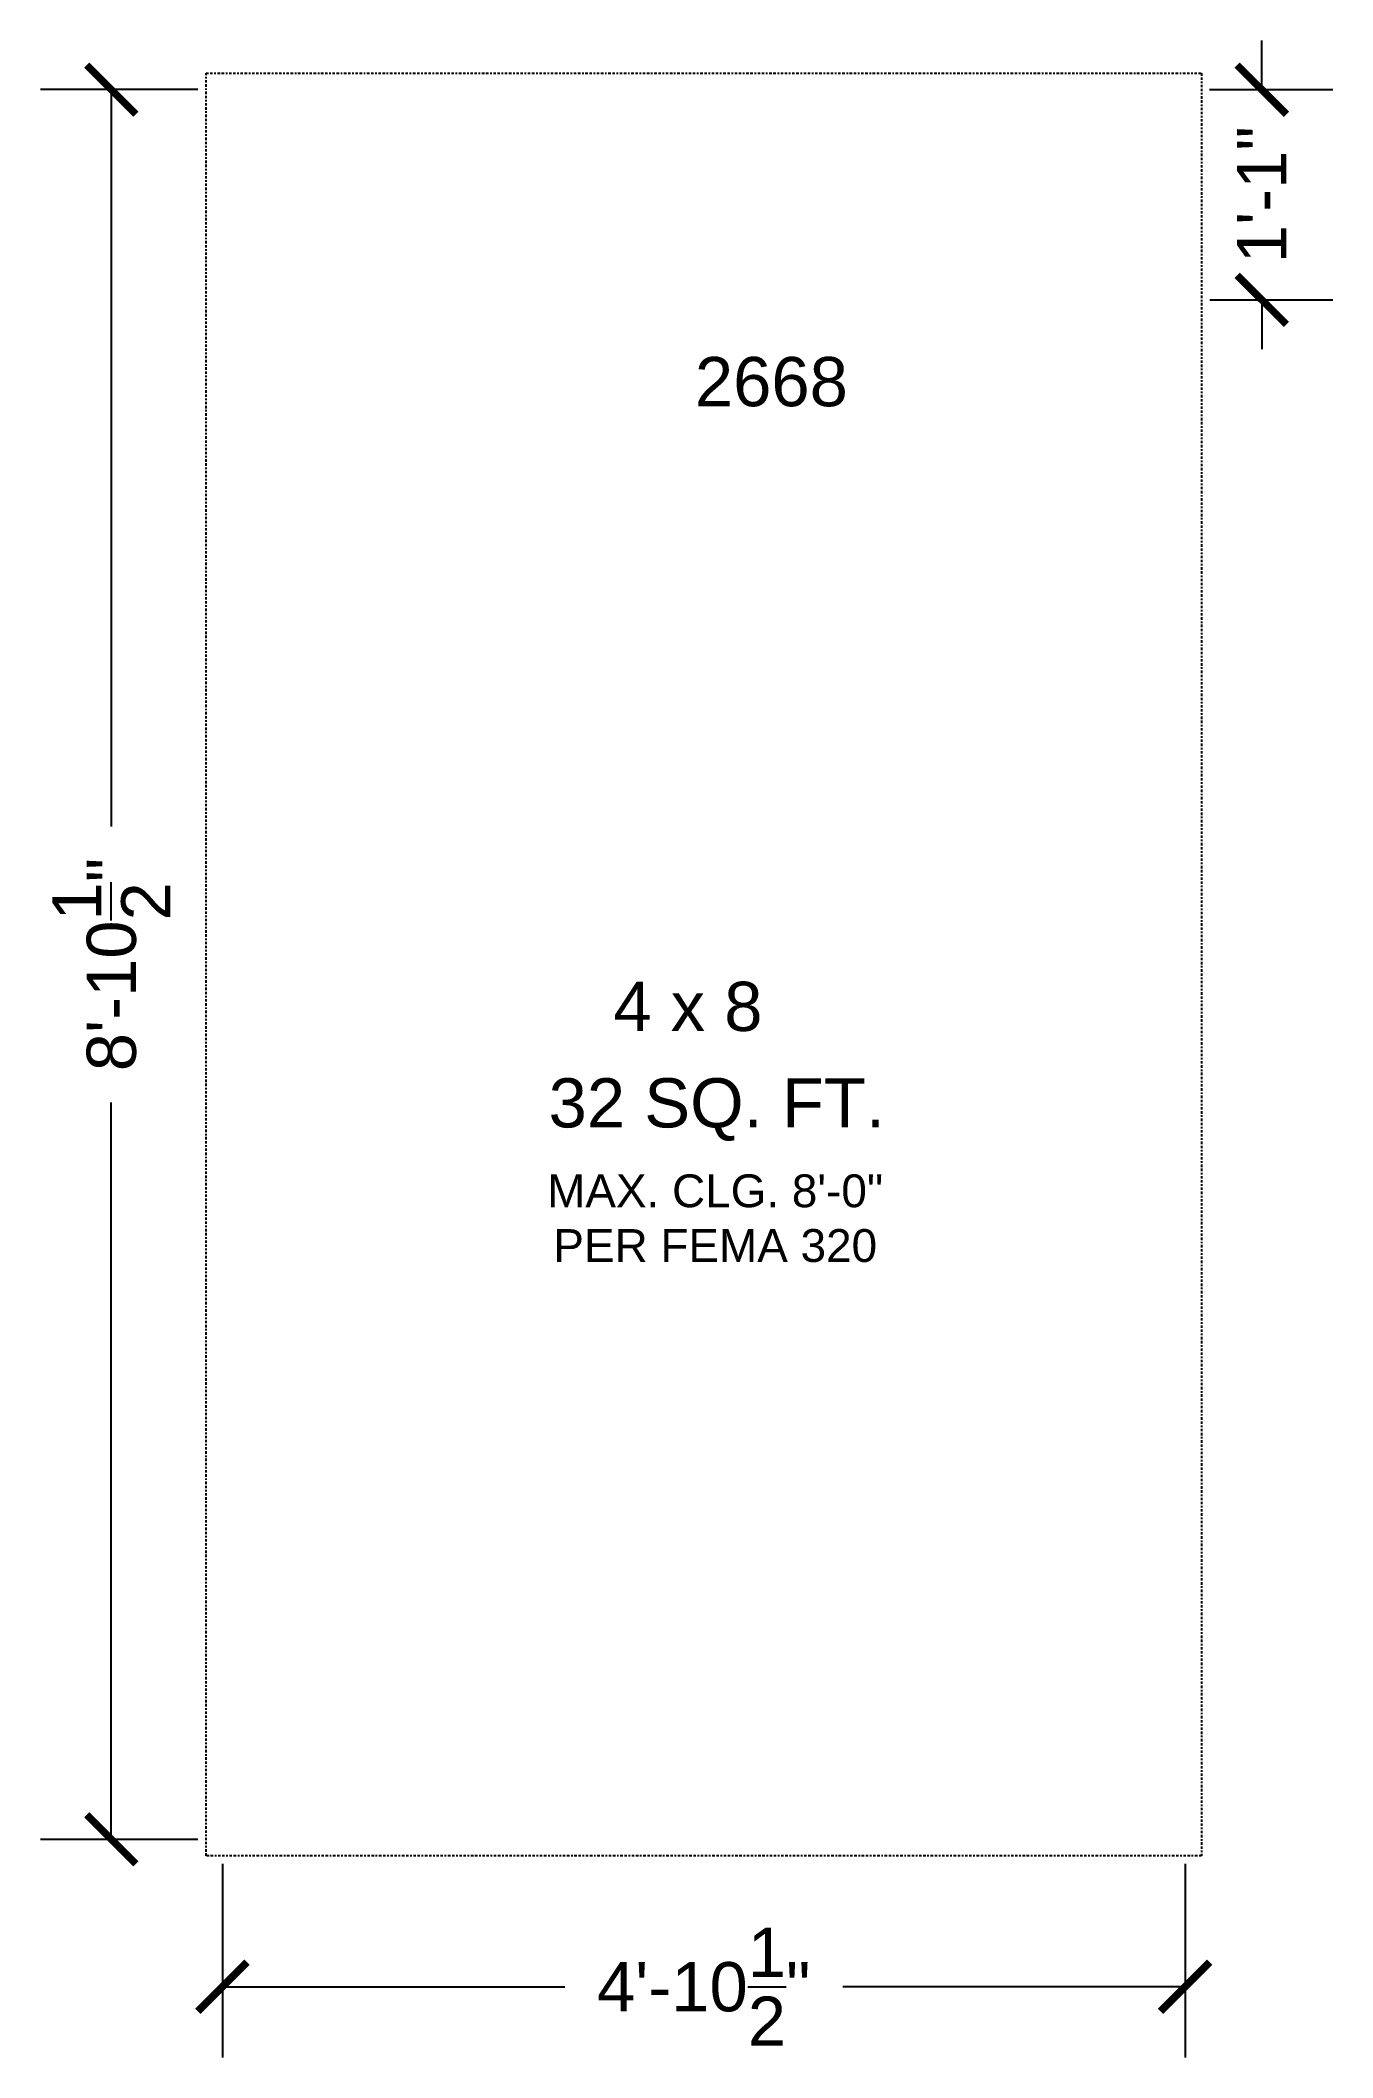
# Model space of a CAD drawing. Header units: inches. Extents: x -10 to 69, y -12 to 111.
import ezdxf

# ---------------------------------------------------------------- set-up
doc = ezdxf.new("R2010")
doc.units = ezdxf.units.IN
doc.header["$LTSCALE"] = 12
doc.header["$MEASUREMENT"] = 0
doc.linetypes.add('BORDER', pattern=[1.75, 0.5, -0.25, 0.5, -0.25, 0, -0.25])
doc.layers.add('DIM', color=3, linetype='Continuous')
doc.layers.add('TEXT', color=7, linetype='Continuous')
doc.styles.add('_ms048_Note', font='ARIAL.TTF', dxfattribs={"height": 6})
doc.styles.get("Standard").update_dxf_attribs({"font": 'ARIAL.TTF'})
doc.dimstyles.get("Standard").update_dxf_attribs({"dimscale": 24, "dimtxt": 0.125, "dimasz": 0.125, "dimexe": 0.18, "dimexo": 0.0625, "dimgap": 0.09, "dimtad": 0, "dimdec": 1, "dimzin": 0, "dimdsep": 46, "dimlunit": 4, "dimtxsty": 'Standard', "dimblk": 'ARCHTICK', "dimcen": 0.09, "dimclrd": 256, "dimclre": 256, "dimadec": 0, "dimazin": 0, "dimtfac": 1, "dimtdec": 1, "dimtofl": 0, "dimtmove": 0, "dimatfit": 3, "dimfxl": 1, "dimtolj": 1, "dimtzin": 0, "dimlwd": -1, "dimlwe": -1, "dimarcsym": 0})

# ---------------------------------------------------------------- blocks, each defined once
blk = doc.blocks.new('_ArchTick')
at = {"color": 0, "linetype": 'ByBlock', "const_width": 0.15}
blk.add_lwpolyline([(-0.5, -0.5), (0.5, 0.5)], dxfattribs=at)
blk = doc.blocks.new('*D4')
at = {"layer": 'DEFPOINTS', "color": 0}
for p in [(1, 1), (59.63, 1), (1, -7.98)]:
    blk.add_point(p, dxfattribs=at)
at = {"layer": 'DIM'}
for p, q in [((1, -0.5), (1, -12.3)), ((59.63, -0.5), (59.63, -12.3)), ((1, -7.98), (21.85, -7.98)), ((59.63, -7.98), (38.78, -7.98))]:
    blk.add_line(p, q, dxfattribs=at)
at = {"layer": 'DIM', "xscale": 3, "yscale": 3, "zscale": 3, "rotation": 180}
blk.add_blockref('_ArchTick', (1, -7.98), dxfattribs=at)
at = {"layer": 'DIM', "xscale": 3, "yscale": 3, "zscale": 3}
blk.add_blockref('_ArchTick', (59.63, -7.98), dxfattribs=at)
at = {"layer": 'DIM', "color": 0, "insert": (30.31, -7.98), "char_height": 3, "attachment_point": 5}
blk.add_mtext('\\A1;4\'-10{\\H1.000000x;\\S1/2;}"', dxfattribs=at)
blk = doc.blocks.new('*D5')
at = {"layer": 'DEFPOINTS', "color": 0}
for p in [(-5.77, 107.62), (1, 107.62), (1, 1)]:
    blk.add_point(p, dxfattribs=at)
at = {"layer": 'DIM'}
for p, q in [((-0.5, 107.62), (-10.09, 107.62)), ((-5.77, 107.62), (-5.77, 62.72)), ((-5.77, 1), (-5.77, 45.9)), ((-0.5, 1), (-10.09, 1))]:
    blk.add_line(p, q, dxfattribs=at)
at = {"layer": 'DIM', "xscale": 3, "yscale": 3, "zscale": 3}
for p, rotation in [((-5.77, 107.62), 90), ((-5.77, 1), 270)]:
    blk.add_blockref('_ArchTick', p, dxfattribs=dict(at, rotation=rotation))
at = {"layer": 'DIM', "color": 0, "insert": (-5.77, 54.31), "char_height": 3, "attachment_point": 5, "rotation": 90}
blk.add_mtext('\\A1;8\'-10{\\H1.000000x;\\S1/2;}"', dxfattribs=at)
blk = doc.blocks.new('*D6')
at = {"layer": 'DEFPOINTS', "color": 0}
for p in [(59.62, 107.62), (59.63, 94.81), (64.3, 94.81)]:
    blk.add_point(p, dxfattribs=at)
at = {"layer": 'DIM'}
for p, q in [((64.3, 107.62), (64.3, 110.62)), ((61.12, 107.62), (68.62, 107.62)), ((61.13, 94.81), (68.62, 94.81)), ((64.3, 94.81), (64.3, 91.81))]:
    blk.add_line(p, q, dxfattribs=at)
at = {"layer": 'DIM', "xscale": 3, "yscale": 3, "zscale": 3}
for p, rotation in [((64.3, 107.62), 270), ((64.3, 94.81), 90)]:
    blk.add_blockref('_ArchTick', p, dxfattribs=dict(at, rotation=rotation))
at = {"layer": 'DIM', "color": 0, "insert": (64.3, 101.22), "char_height": 3, "attachment_point": 5, "rotation": 90}
blk.add_mtext('\\A1;1\'-1"', dxfattribs=at)

msp = doc.modelspace()

# ---------------------------------------------------------------- linework, layer by layer
at = {"layer": 'DEFPOINTS', "color": 8, "linetype": 'BORDER', "ltscale": 0.025}
msp.add_lwpolyline([(0, 108.62), (60.62, 108.62), (60.63, 0), (0, 0)], close=True, dxfattribs=at)

# ---------------------------------------------------------------- texts
at = {"layer": 'TEXT', "width": 48, "attachment_point": 1, "style": '_ms048_Note'}
for s, insert, char_height in [('\\pi19.492;2668', (10.28, 91.33), 3), ('\\pi19.576;4 x 8', (5.23, 53.26), 3), ('\\pi14.023;32 SQ. FT.', (6.84, 47.38), 3), ('\\pi13.935;MAX. CLG. 8\'-0"\\P\\pi14.314;PER FEMA 320', (6.84, 41.52), 2)]:
    msp.add_mtext(s, dxfattribs=dict(at, insert=insert, char_height=char_height))

# ---------------------------------------------------------------- dimensions: what is measured, and where the dimension line sits
at = {"layer": 'DIM'}
dim = msp.add_linear_dim(base=(64.3, 94.81), p1=(59.62, 107.62), p2=(59.63, 94.81), angle=90, dimstyle='Standard', dxfattribs=at)
dim.commit()
dim.dimension.update_dxf_attribs({"geometry": '*D6', "text_midpoint": (64.3, 101.22)})
dim = msp.add_linear_dim(base=(-5.77, 107.62), p1=(1, 1), p2=(1, 107.62), angle=90, dimstyle='Standard', override={"dimtxt": 0.125, "dimasz": 0.125}, dxfattribs=at)
dim.commit()
dim.dimension.update_dxf_attribs({"geometry": '*D5', "text_midpoint": (-5.77, 54.31)})
dim = msp.add_linear_dim(base=(1, -7.98), p1=(59.63, 1), p2=(1, 1), dimstyle='Standard', override={"dimtxt": 0.125, "dimasz": 0.125}, dxfattribs=at)
dim.commit()
dim.dimension.update_dxf_attribs({"geometry": '*D4', "text_midpoint": (30.31, -7.98)})

doc.saveas('drawing.dxf')
